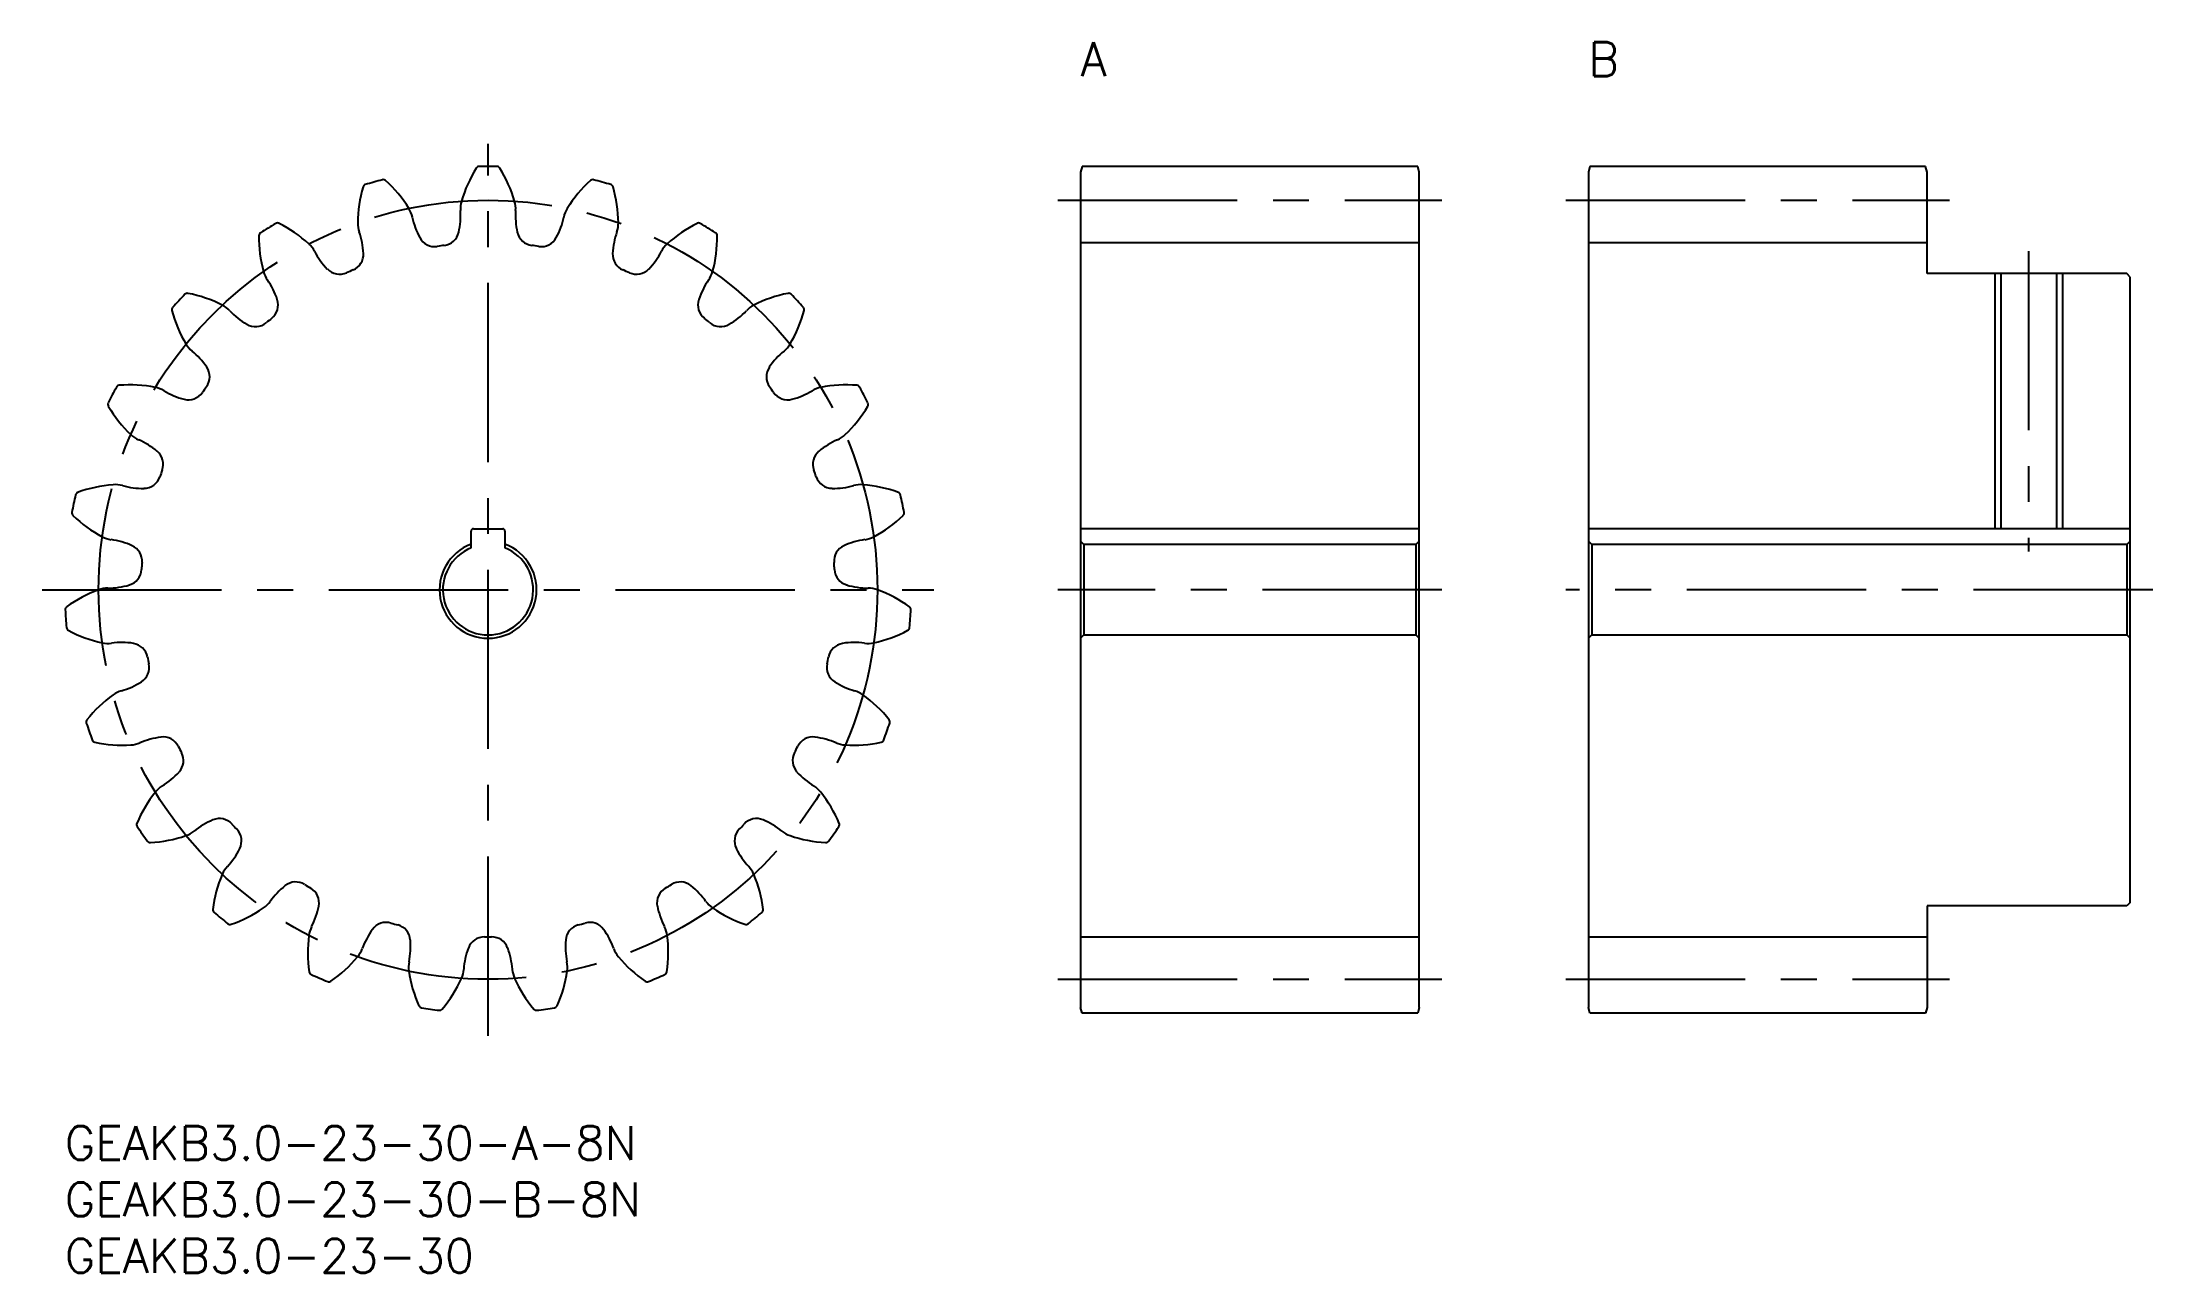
# Model space of a CAD drawing. Extents: x -2 to 185, y -13 to 96.
import ezdxf

# ---------------------------------------------------------------- set-up
doc = ezdxf.new("R2010")
doc.units = 0
doc.header["$LTSCALE"] = 0.5
doc.linetypes.add('CENTER', pattern=[50.8, 31.75, -6.35, 6.35, -6.35])
for name, color, linetype in [('MSM_CENTER', 1, 'CENTER'), ('MSM_CONTINUOUS', 7, 'CONTINUOUS'), ('MSM_NARROW', 5, 'CONTINUOUS'), ('MSM_PART_NUMBER', 7, 'CONTINUOUS')]:
    doc.layers.add(name, color=color, linetype=linetype)
doc.styles.get("Standard").update_dxf_attribs({"font": 'txt.shx', "height": 1, "bigfont": 'bigfont.shx'})

# ---------------------------------------------------------------- blocks, each defined once
blk = doc.blocks.new('*U2')
at = {"layer": 'MSM_PART_NUMBER'}
blk.add_text('GEAKB3.0-23-30-A-8N', height=3, dxfattribs=at).set_placement((0, -3))
blk = doc.blocks.new('*U3')
at = {"layer": 'MSM_PART_NUMBER'}
blk.add_text('GEAKB3.0-23-30-B-8N', height=3, dxfattribs=at).set_placement((0, -8))
blk = doc.blocks.new('*U5')
at = {"layer": 'MSM_PART_NUMBER'}
blk.add_text('GEAKB3.0-23-30', height=3, dxfattribs=at).set_placement((0, -13))
blk = doc.blocks.new('*U6')
at = {"layer": 'MSM_PART_NUMBER'}
blk.add_text('A', height=3, dxfattribs=at).set_placement((90, 93))
blk = doc.blocks.new('*U7')
at = {"layer": 'MSM_PART_NUMBER'}
blk.add_text('B', height=3, dxfattribs=at).set_placement((135, 93))

msp = doc.modelspace()

# ---------------------------------------------------------------- linework, layer by layer
at = {"layer": 'MSM_CENTER'}
for p, q in [((37.5, 8), (37.5, 87)), ((88, 82), (122, 82)), ((133, 82), (167, 82)), ((174, 77.5), (174, 50.9)), ((-2, 47.5), (77, 47.5)), ((122, 47.5), (88, 47.5)), ((185, 47.5), (133, 47.5)), ((88, 13), (122, 13)), ((133, 13), (167, 13))]:
    msp.add_line(p, q, dxfattribs=at)
msp.add_circle((37.5, 47.5), 34.5, dxfattribs=at)
at = {"layer": 'MSM_CONTINUOUS'}
for p, q in [((90.13, 85), (90, 84.5)), ((90, 84.5), (90, 10.5)), ((119.87, 85), (90.13, 85)), ((120, 84.5), (119.87, 85)), ((120, 10.5), (120, 84.5)), ((135.13, 85), (135, 84.5)), ((135, 84.5), (135, 10.5)), ((164.87, 85), (135.13, 85)), ((165, 84.5), (164.87, 85)), ((165, 75.5), (165, 84.5)), ((90, 78.25), (120, 78.25)), ((135, 78.25), (165, 78.25)), ((182.7, 75.5), (165, 75.5)), ((171.54, 75.5), (171.54, 52.9)), ((176.46, 75.5), (176.46, 52.9)), ((183, 75.2), (182.7, 75.5)), ((183, 19.8), (183, 75.2)), ((36, 51.21), (36, 52.7)), ((36.2, 52.9), (38.8, 52.9)), ((39, 52.7), (39, 51.21)), ((120, 52.9), (90, 52.9)), ((183, 52.9), (135, 52.9)), ((90, 51.8), (90.3, 51.5)), ((90.3, 51.5), (90.3, 43.5)), ((119.7, 51.5), (90.3, 51.5)), ((119.7, 51.5), (120, 51.8)), ((119.7, 51.5), (119.7, 43.5)), ((135, 51.8), (135.3, 51.5)), ((135.3, 51.5), (135.3, 43.5)), ((182.7, 51.5), (135.3, 51.5)), ((182.7, 51.5), (183, 51.8)), ((182.7, 51.5), (182.7, 43.5)), ((90.3, 43.5), (90, 43.2)), ((90.3, 43.5), (119.7, 43.5)), ((120, 43.2), (119.7, 43.5)), ((135.3, 43.5), (135, 43.2)), ((135.3, 43.5), (182.7, 43.5)), ((183, 43.2), (182.7, 43.5)), ((182.7, 19.5), (165, 19.5)), ((165, 19.5), (165, 10.5)), ((183, 19.8), (182.7, 19.5)), ((90, 16.75), (120, 16.75)), ((135, 16.75), (165, 16.75)), ((90.13, 10), (90, 10.5)), ((119.87, 10), (90.13, 10)), ((120, 10.5), (119.87, 10)), ((135.13, 10), (135, 10.5)), ((164.87, 10), (135.13, 10)), ((165, 10.5), (164.87, 10))]:
    msp.add_line(p, q, dxfattribs=at)
for centre, radius, start, end in [((46.2, 78.73), 11.5, 147.8576, 163.913), ((36.71, 84.69), 0.3, 91.2138, 147.8576), ((37.5, 47.5), 37.5, 88.7862, 91.2138), ((38.29, 84.69), 0.3, 32.1424, 88.7862), ((28.8, 78.73), 11.5, 16.087, 32.1424), ((37.45, 79.92), 11.5, 163.5098, 179.5652), ((26.71, 83.1), 0.3, 106.866, 163.5098), ((37.5, 47.5), 37.5, 104.4383, 106.866), ((28.22, 83.53), 0.3, 47.7946, 104.4383), ((20.7, 75.23), 11.5, 31.7391, 47.7946), ((54.3, 75.23), 11.5, 132.2054, 148.2609), ((46.78, 83.53), 0.3, 75.5617, 132.2054), ((37.5, 47.5), 37.5, 73.134, 75.5617), ((48.29, 83.1), 0.3, 16.4902, 73.134), ((37.55, 79.92), 11.5, 0.4348, 16.4902), ((28.4, 79.99), 2.45, 12.3305, 31.7391), ((37.7, 82.02), 7.08, 192.3304, 208.0321), ((27.99, 80.69), 7.08, 347.6201, 3.3217), ((37.5, 81.24), 2.45, 163.913, 183.3217), ((37.5, 81.24), 2.45, 356.6783, 16.087), ((47.01, 80.69), 7.08, 176.6783, 192.3799), ((37.3, 82.02), 7.08, 331.9679, 347.6696), ((46.6, 79.99), 2.45, 148.2609, 167.6695), ((17.5, 78.87), 0.3, 122.5182, 179.162), ((28.7, 78.7), 11.5, 179.162, 195.2174), ((37.5, 47.5), 37.5, 120.0905, 122.5182), ((18.85, 79.69), 0.3, 63.4467, 120.0905), ((13.84, 69.67), 11.5, 47.3913, 63.4467), ((28.4, 79.99), 2.45, 179.5652, 198.9739), ((19.39, 76.89), 7.08, 3.2723, 18.9739), ((32.78, 79.4), 1.5, 208.0321, 278.4128), ((33.44, 79.49), 1.5, 277.2394, 347.6201), ((41.56, 79.49), 1.5, 192.3799, 262.7606), ((42.22, 79.4), 1.5, 261.5872, 331.9679), ((55.61, 76.89), 7.08, 161.0261, 176.7277), ((46.6, 79.99), 2.45, 341.0261, 0.4348), ((61.16, 69.67), 11.5, 116.5533, 132.6087), ((56.15, 79.69), 0.3, 59.9095, 116.5533), ((37.5, 47.5), 37.5, 57.4818, 59.9095), ((46.3, 78.7), 11.5, 344.7826, 0.838), ((57.5, 78.87), 0.3, 0.838, 57.4818), ((19.97, 76.33), 2.45, 27.9826, 47.3913), ((28.38, 80.8), 7.08, 207.9826, 223.6843), ((24.96, 77.21), 1.5, 292.8915, 3.2723), ((37.5, 47.5), 30.75, 97.2394, 98.4128), ((37.5, 47.5), 30.75, 81.5872, 82.7606), ((50.04, 77.21), 1.5, 176.7277, 247.1085), ((46.62, 80.8), 7.08, 316.3157, 332.0174), ((55.03, 76.33), 2.45, 132.6087, 152.0174), ((19.97, 76.33), 2.45, 195.2174, 214.6261), ((12.13, 70.92), 7.08, 18.9244, 34.6261), ((24.35, 76.95), 1.5, 223.6843, 294.065), ((37.5, 47.5), 30.75, 112.8915, 114.065), ((37.5, 47.5), 30.75, 65.935, 67.1085), ((50.65, 76.95), 1.5, 245.935, 316.3157), ((62.87, 70.92), 7.08, 145.3739, 161.0756), ((55.03, 76.33), 2.45, 325.3739, 344.7826), ((37.5, 47.5), 37.5, 135.7427, 138.1704), ((10.86, 73.46), 0.3, 79.0989, 135.7427), ((8.74, 62.46), 11.5, 63.0435, 79.0989), ((17.4, 72.72), 1.5, 308.5437, 18.9244), ((57.6, 72.72), 1.5, 161.0756, 231.4563), ((66.26, 62.46), 11.5, 100.9011, 116.9565), ((64.14, 73.46), 0.3, 44.2573, 100.9011), ((37.5, 47.5), 37.5, 41.8296, 44.2573), ((9.78, 72.31), 0.3, 138.1704, 194.8141), ((20.61, 75.17), 11.5, 194.8141, 210.8696), ((12.84, 70.53), 2.45, 43.6348, 63.0435), ((19.74, 77.1), 7.08, 223.6348, 239.3364), ((16.89, 72.31), 1.5, 239.3364, 309.7171), ((37.5, 47.5), 30.75, 128.5437, 129.7171), ((37.5, 47.5), 30.75, 50.2829, 51.4563), ((58.11, 72.31), 1.5, 230.2829, 300.6636), ((55.26, 77.1), 7.08, 300.6636, 316.3652), ((62.16, 70.53), 2.45, 116.9565, 136.3652), ((54.39, 75.17), 11.5, 329.1304, 345.1859), ((65.22, 72.31), 0.3, 345.1859, 41.8296), ((12.84, 70.53), 2.45, 210.8695, 230.2782), ((62.16, 70.53), 2.45, 309.7218, 329.1305), ((6.75, 63.2), 7.08, 34.5766, 50.2783), ((68.25, 63.2), 7.08, 129.7217, 145.4234), ((37.5, 47.5), 37.5, 151.3949, 153.8225), ((4.84, 65.31), 0.3, 94.7511, 151.3949), ((5.77, 54.15), 11.5, 78.6957, 94.7511), ((37.5, 47.5), 30.75, 144.1959, 145.3693), ((11.34, 66.37), 1.5, 324.1959, 34.5766), ((63.66, 66.37), 1.5, 145.4234, 215.8041), ((37.5, 47.5), 30.75, 34.6307, 35.8041), ((69.23, 54.15), 11.5, 85.2489, 101.3043), ((70.16, 65.31), 0.3, 28.6053, 85.2489), ((37.5, 47.5), 37.5, 26.1775, 28.6051), ((4.12, 63.91), 0.3, 153.8225, 210.4663), ((13.77, 69.59), 11.5, 210.4663, 226.5217), ((7.54, 63.02), 2.45, 59.287, 78.6957), ((12.41, 71.21), 7.08, 239.287, 254.9886), ((10.96, 65.83), 1.5, 254.9886, 325.3693), ((64.04, 65.83), 1.5, 214.6307, 285.0114), ((62.59, 71.21), 7.08, 285.0114, 300.713), ((67.46, 63.02), 2.45, 101.3043, 120.713), ((61.23, 69.59), 11.5, 313.4783, 329.5337), ((70.88, 63.91), 0.3, 329.5337, 26.1775), ((7.54, 63.02), 2.45, 226.5217, 245.9304), ((3.66, 54.32), 7.08, 50.2288, 65.9304), ((71.34, 54.32), 7.08, 114.0696, 129.7712), ((67.46, 63.02), 2.45, 294.0696, 313.4783), ((7.22, 58.61), 1.5, 339.8481, 50.2288), ((37.5, 47.5), 30.75, 159.8481, 161.0215), ((67.78, 58.61), 1.5, 129.7712, 200.1519), ((37.5, 47.5), 30.75, 18.9785, 20.1519), ((1.25, 55.84), 0.3, 110.4033, 167.047), ((5.15, 45.34), 11.5, 94.3478, 110.4033), ((4.47, 54.36), 2.45, 74.9391, 94.3478), ((6.94, 63.56), 7.08, 254.9391, 270.6408), ((7, 57.99), 1.5, 270.6408, 341.0215), ((68, 57.99), 1.5, 198.9785, 269.3592), ((68.06, 63.56), 7.08, 269.3592, 285.0609), ((70.53, 54.36), 2.45, 85.6522, 105.0609), ((69.85, 45.34), 11.5, 69.5967, 85.6522), ((73.75, 55.84), 0.3, 12.9531, 69.5967), ((37.5, 47.5), 37.5, 167.047, 169.4747), ((0.93, 54.3), 0.3, 169.4747, 226.1185), ((37.5, 47.5), 37.5, 10.5253, 12.953), ((74.07, 54.3), 0.3, 313.8815, 10.5253), ((8.69, 62.37), 11.5, 226.1185, 242.1739), ((36.2, 52.7), 0.2, 90, 180), ((38.8, 52.7), 0.2, 0, 90), ((66.31, 62.37), 11.5, 297.8261, 313.8815), ((4.47, 54.36), 2.45, 242.1739, 261.5826), ((3.07, 44.94), 7.08, 65.881, 81.5826), ((5.35, 50.03), 1.5, 355.5002, 65.881), ((37.5, 47.5), 4.3, 110.4162, 69.5838), ((37.5, 47.5), 4, 112.0243, 67.9757), ((69.65, 50.03), 1.5, 114.119, 184.4998), ((71.93, 44.94), 7.08, 98.4174, 114.119), ((70.53, 54.36), 2.45, 278.4174, 297.8261), ((5.3, 49.37), 1.5, 286.2929, 356.6737), ((37.5, 47.5), 30.75, 175.5002, 176.6737), ((37.5, 47.5), 30.75, 3.3263, 4.4998), ((69.7, 49.37), 1.5, 183.3263, 253.7071), ((6.93, 36.69), 11.5, 110, 126.0554), ((3.84, 45.2), 2.45, 90.5913, 110), ((3.74, 54.72), 7.08, 270.5913, 286.293), ((71.26, 54.72), 7.08, 253.707, 269.4087), ((71.16, 45.2), 2.45, 70, 89.4087), ((68.07, 36.69), 11.5, 53.9446, 70), ((0.34, 45.75), 0.3, 126.0554, 182.6992), ((37.5, 47.5), 37.5, 182.6992, 185.1269), ((74.66, 45.75), 0.3, 357.3008, 53.9446), ((37.5, 47.5), 37.5, 354.8731, 357.3008), ((0.45, 44.18), 0.3, 185.1269, 241.7707), ((5.75, 54.04), 11.5, 241.7706, 257.8261), ((69.25, 54.04), 11.5, 282.1739, 298.2294), ((74.55, 44.18), 0.3, 298.2294, 354.8731), ((3.84, 45.2), 2.45, 257.8261, 277.2348), ((5.04, 35.75), 7.08, 81.5331, 97.2348), ((5.86, 41.26), 1.5, 11.1524, 81.5331), ((37.5, 47.5), 30.75, 191.1524, 192.3258), ((37.5, 47.5), 30.75, 347.6742, 348.8476), ((69.14, 41.26), 1.5, 98.4669, 168.8476), ((69.96, 35.75), 7.08, 82.7652, 98.4669), ((71.16, 45.2), 2.45, 262.7652, 282.1739), ((3.04, 45.35), 7.08, 286.2435, 301.9451), ((5.99, 40.62), 1.5, 301.9451, 12.3258), ((69.01, 40.62), 1.5, 167.6742, 238.0549), ((71.96, 45.35), 7.08, 238.0549, 253.7565), ((10.98, 28.85), 11.5, 125.6522, 141.7076), ((5.71, 36.2), 2.45, 106.2435, 125.6522), ((69.29, 36.2), 2.45, 54.3478, 73.7565), ((64.02, 28.85), 11.5, 38.2924, 54.3478), ((2.19, 35.79), 0.3, 141.7076, 198.3514), ((37.5, 47.5), 37.5, 198.3514, 200.779), ((37.5, 47.5), 37.5, 339.221, 341.6486), ((72.81, 35.79), 0.3, 341.6486, 38.2924), ((2.72, 34.3), 0.3, 200.7792, 257.4228), ((5.16, 45.23), 11.5, 257.4228, 273.4783), ((5.71, 36.2), 2.45, 273.4782, 292.8869), ((9.41, 27.42), 7.08, 97.1853, 112.887), ((8.72, 32.96), 1.5, 26.8046, 97.1853), ((66.28, 32.96), 1.5, 82.8147, 153.1954), ((65.59, 27.42), 7.08, 67.113, 82.8147), ((69.29, 36.2), 2.45, 247.1131, 266.5218), ((69.84, 45.23), 11.5, 266.5217, 282.5772), ((72.28, 34.3), 0.3, 282.5772, 339.221), ((37.5, 47.5), 30.75, 206.8046, 207.978), ((9.02, 32.37), 1.5, 317.5973, 27.978), ((65.98, 32.37), 1.5, 152.022, 222.4027), ((37.5, 47.5), 30.75, 332.022, 333.1954), ((9.93, 28.04), 2.45, 121.8957, 141.3044), ((4.9, 36.13), 7.08, 301.8957, 317.5973), ((70.1, 36.13), 7.08, 222.4027, 238.1043), ((65.07, 28.04), 2.45, 38.6956, 58.1043), ((17, 22.38), 11.5, 141.3043, 157.3598), ((58, 22.38), 11.5, 22.6402, 38.6957), ((6.66, 26.7), 0.3, 157.3598, 214.0036), ((37.5, 47.5), 37.5, 214.0036, 216.4312), ((15.87, 20.59), 7.08, 112.8375, 128.5391), ((13.71, 25.73), 1.5, 42.4568, 112.8375), ((37.5, 47.5), 30.75, 222.4568, 223.6302), ((14.16, 25.25), 1.5, 333.2495, 43.6302), ((60.84, 25.25), 1.5, 136.3698, 206.7505), ((37.5, 47.5), 30.75, 316.3698, 317.5432), ((61.29, 25.73), 1.5, 67.1625, 137.5432), ((59.13, 20.59), 7.08, 51.4609, 67.1625), ((37.5, 47.5), 37.5, 323.5688, 325.9964), ((68.34, 26.7), 0.3, 325.9964, 22.6402), ((7.57, 25.41), 0.3, 216.4314, 273.075), ((6.97, 36.59), 11.5, 273.075, 289.1304), ((9.93, 28.04), 2.45, 289.1304, 308.5391), ((9.18, 27.76), 7.08, 317.5478, 333.2495), ((65.82, 27.76), 7.08, 206.7505, 222.4522), ((65.07, 28.04), 2.45, 231.4609, 250.8696), ((68.03, 36.59), 11.5, 250.8696, 266.925), ((67.43, 25.41), 0.3, 266.925, 323.5688), ((16.21, 21.33), 2.45, 137.5478, 156.9565), ((58.79, 21.33), 2.45, 23.0435, 42.4522), ((24.53, 17.78), 11.5, 156.9565, 173.012), ((23.93, 15.75), 7.08, 128.4897, 144.1913), ((20.46, 20.12), 1.5, 58.1089, 128.4897), ((37.5, 47.5), 30.75, 238.1089, 239.2824), ((21.03, 19.77), 1.5, 348.9016, 59.2824), ((53.97, 19.77), 1.5, 120.7176, 191.0984), ((37.5, 47.5), 30.75, 300.7176, 301.8911), ((54.54, 20.12), 1.5, 51.5103, 121.8911), ((51.07, 15.75), 7.08, 35.8087, 51.5103), ((50.47, 17.78), 11.5, 6.988, 23.0435), ((13.42, 19.15), 0.3, 173.012, 229.6557), ((37.5, 47.5), 37.5, 229.6557, 232.0834), ((11.04, 28.76), 11.5, 288.7272, 304.7826), ((16.21, 21.33), 2.45, 304.7826, 324.1913), ((15.55, 20.85), 7.08, 333.2, 348.9016), ((59.45, 20.85), 7.08, 191.0984, 206.8), ((58.79, 21.33), 2.45, 215.8087, 235.2174), ((63.96, 28.76), 11.5, 235.2174, 251.2728), ((37.5, 47.5), 37.5, 307.9166, 310.3443), ((61.58, 19.15), 0.3, 310.3443, 6.988), ((14.64, 18.15), 0.3, 232.0835, 288.7272), ((33.03, 15.39), 11.5, 172.6087, 188.6641), ((24.06, 16.55), 2.45, 153.2, 172.6087), ((33, 13.27), 7.08, 144.1418, 159.8435), ((28.48, 16.54), 1.5, 73.7611, 144.1418), ((37.5, 47.5), 30.75, 253.7611, 254.9345), ((29.12, 16.36), 1.5, 4.5538, 74.9345), ((45.88, 16.36), 1.5, 105.0655, 175.4462), ((37.5, 47.5), 30.75, 285.0655, 286.2389), ((46.52, 16.54), 1.5, 35.8582, 106.2389), ((42, 13.27), 7.08, 20.1565, 35.8582), ((50.94, 16.55), 2.45, 7.3913, 26.8), ((41.97, 15.39), 11.5, 351.3359, 7.3913), ((60.36, 18.15), 0.3, 251.2728, 307.9166), ((17.08, 22.32), 11.5, 304.3793, 320.4348), ((24.06, 16.55), 2.45, 320.4348, 339.8435), ((23.56, 15.92), 7.08, 348.8522, 4.5538), ((42.4, 13.33), 7.08, 159.794, 175.4957), ((37.17, 15.25), 1.5, 89.4133, 159.794), ((37.5, 47.5), 30.75, 269.4133, 270.5867), ((37.83, 15.25), 1.5, 20.206, 90.5867), ((32.6, 13.33), 7.08, 4.5043, 20.206), ((51.44, 15.92), 7.08, 175.4462, 191.1478), ((50.94, 16.55), 2.45, 200.1565, 219.5652), ((57.92, 22.32), 11.5, 219.5652, 235.6207), ((21.96, 13.7), 0.3, 188.6641, 245.3079), ((37.5, 47.5), 37.5, 245.3079, 247.7356), ((32.91, 14.07), 2.45, 168.8522, 188.2609), ((41.86, 15.37), 11.5, 188.2609, 204.3163), ((32.91, 14.07), 2.45, 336.0869, 355.4956), ((42.09, 14.07), 2.45, 184.5044, 203.9131), ((33.14, 15.37), 11.5, 335.6837, 351.7391), ((42.09, 14.07), 2.45, 351.7391, 11.1478), ((37.5, 47.5), 37.5, 292.2644, 294.6921), ((53.04, 13.7), 0.3, 294.6921, 351.3359), ((23.41, 13.07), 0.3, 247.7356, 304.3793), ((24.63, 17.74), 11.5, 320.0315, 336.087), ((50.37, 17.74), 11.5, 203.913, 219.9685), ((51.59, 13.07), 0.3, 235.6207, 292.2644), ((31.66, 10.76), 0.3, 204.3163, 260.9601), ((37.5, 47.5), 37.5, 260.9601, 263.3877), ((33.22, 10.55), 0.3, 263.3877, 320.0315), ((41.78, 10.55), 0.3, 219.9685, 276.6123), ((37.5, 47.5), 37.5, 276.6123, 279.0399), ((43.34, 10.76), 0.3, 279.04, 335.6837)]:
    msp.add_arc(centre, radius, start, end, dxfattribs=at)
at = {"layer": 'MSM_NARROW'}
for p, q in [((171, 75.5), (171, 52.9)), ((177, 75.5), (177, 52.9))]:
    msp.add_line(p, q, dxfattribs=at)

# ---------------------------------------------------------------- block references
at = {"layer": 'MSM_CONTINUOUS'}
for name in ['*U6', '*U7', '*U2', '*U3', '*U5']:
    msp.add_blockref(name, (0, 0), dxfattribs=at)

doc.saveas('drawing.dxf')
